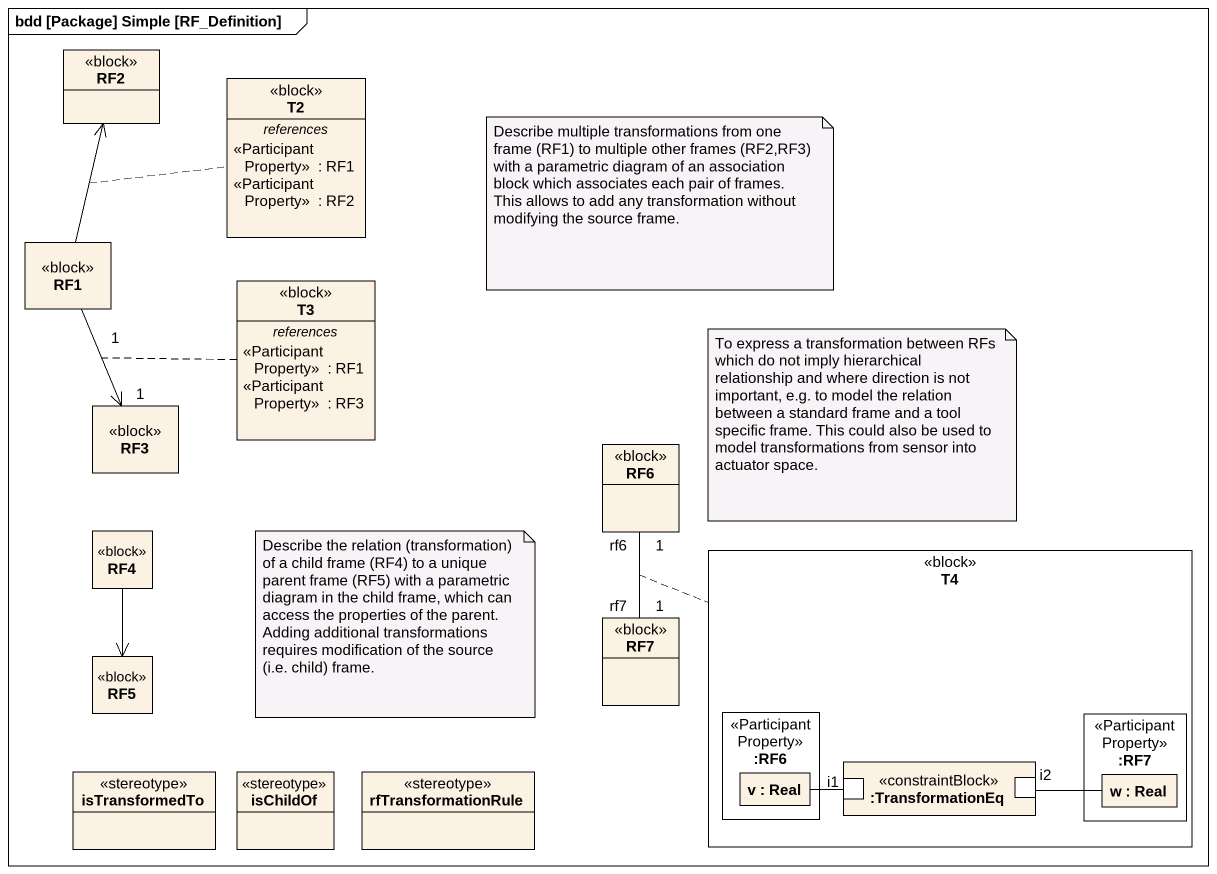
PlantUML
@startuml
mainframe bdd [Package] Simple [RF_Definition]
allowmixing
hide circle
hide empty members
class RF2 <<block>>
class T2 <<block>> {
  -- references --
  <<ParticipantProperty>>  : RF1
  <<ParticipantProperty>>  : RF2
}
class RF1 <<block>>
class T3 <<block>> {
  -- references --
  <<ParticipantProperty>>  : RF1
  <<ParticipantProperty>>  : RF3
}
class RF3 <<block>>
class RF6 <<block>>
class RF4 <<block>>
rectangle T4 <<block>> {
  rectangle ":RF6" as RF6_2 <<ParticipantProperty>> {
    rectangle "v : Real" as v
  }
  rectangle ":TransformationEq" as TransformationEq <<constraintBlock>> {
    port i1
    port i2
  }
  rectangle ":RF7" as RF7_2 <<ParticipantProperty>> {
    rectangle "w : Real" as w
  }
}
class RF7 <<block>>
class RF5 <<block>>
class isTransformedTo <<stereotype>>
class isChildOf <<stereotype>>
class rfTransformationRule <<stereotype>>
RF1 -up-> RF2
(RF1, RF2) .. T2
RF1 "1" --> "1" RF3
(RF1, RF3) .. T3
RF4 --> RF5
RF7 "rf7\n1" -up- "rf6\n1" RF6
(RF7, RF6) .. T4
v -right- i1
w -left- i2
note as N1
  Describe multiple transformations from one frame (RF1) to multiple other frames (RF2,RF3) with a parametric diagram of an association block which associates each pair of frames. This allows to add any transformation without modifying the source frame.
end note
note as N2
  To express a transformation between RFs which do not imply hierarchical relationship and where direction is not important, e.g. to model the relation between a standard frame and a tool specific frame. This could also be used to model transformations from sensor into actuator space.
end note
note as N3
  Describe the relation (transformation) of a child frame (RF4) to a unique parent frame (RF5) with a parametric diagram in the child frame, which can access the properties of the parent. Adding additional transformations requires modification of the source (i.e. child) frame.
end note
@enduml
